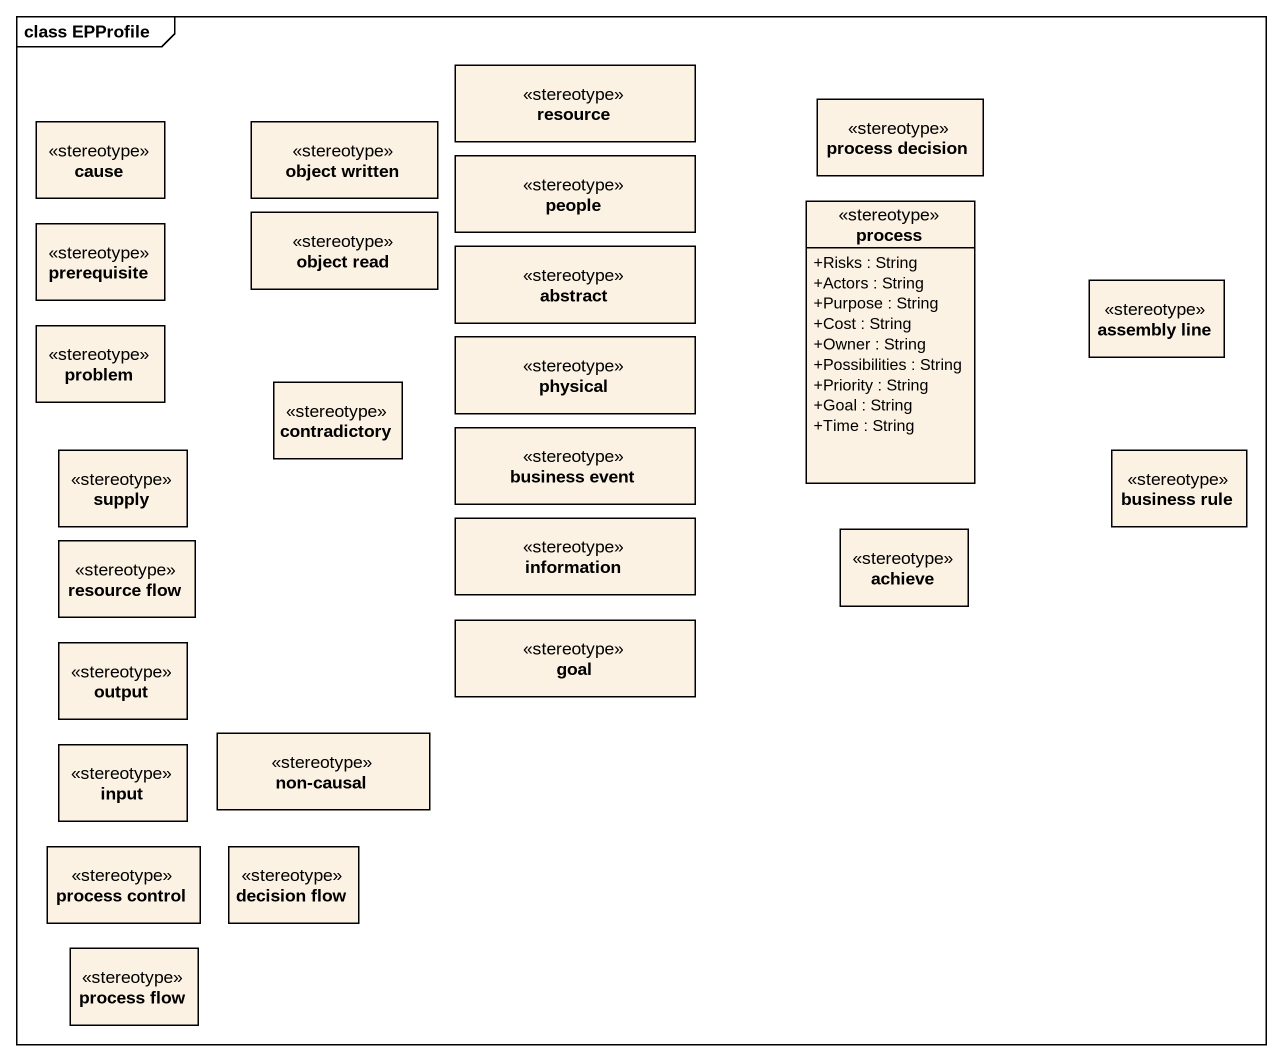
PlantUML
@startuml
mainframe class EPProfile
hide circle
hide empty members
skinparam classAttributeIconSize 0
class resource <<stereotype>>
class cause <<stereotype>>
class "object written" as object_written <<stereotype>>
class people <<stereotype>>
class "process decision" as process_decision <<stereotype>>
class prerequisite <<stereotype>>
class "object read" as object_read <<stereotype>>
class "process" as process_ <<stereotype>> {
  +Risks : String
  +Actors : String
  +Purpose : String
  +Cost : String
  +Owner : String
  +Possibilities : String
  +Priority : String
  +Goal : String
  +Time : String
}
class "abstract" as abstract_ <<stereotype>>
class "assembly line" as assembly_line <<stereotype>>
class problem <<stereotype>>
class contradictory <<stereotype>>
class physical <<stereotype>>
class supply <<stereotype>>
class "business event" as business_event <<stereotype>>
class "business rule" as business_rule <<stereotype>>
class information <<stereotype>>
class achieve <<stereotype>>
class "resource flow" as resource_flow <<stereotype>>
class output <<stereotype>>
class goal <<stereotype>>
class input <<stereotype>>
class "non-causal" as non_causal <<stereotype>>
class "process control" as process_control <<stereotype>>
class "decision flow" as decision_flow <<stereotype>>
class "process flow" as process_flow <<stereotype>>
@enduml
